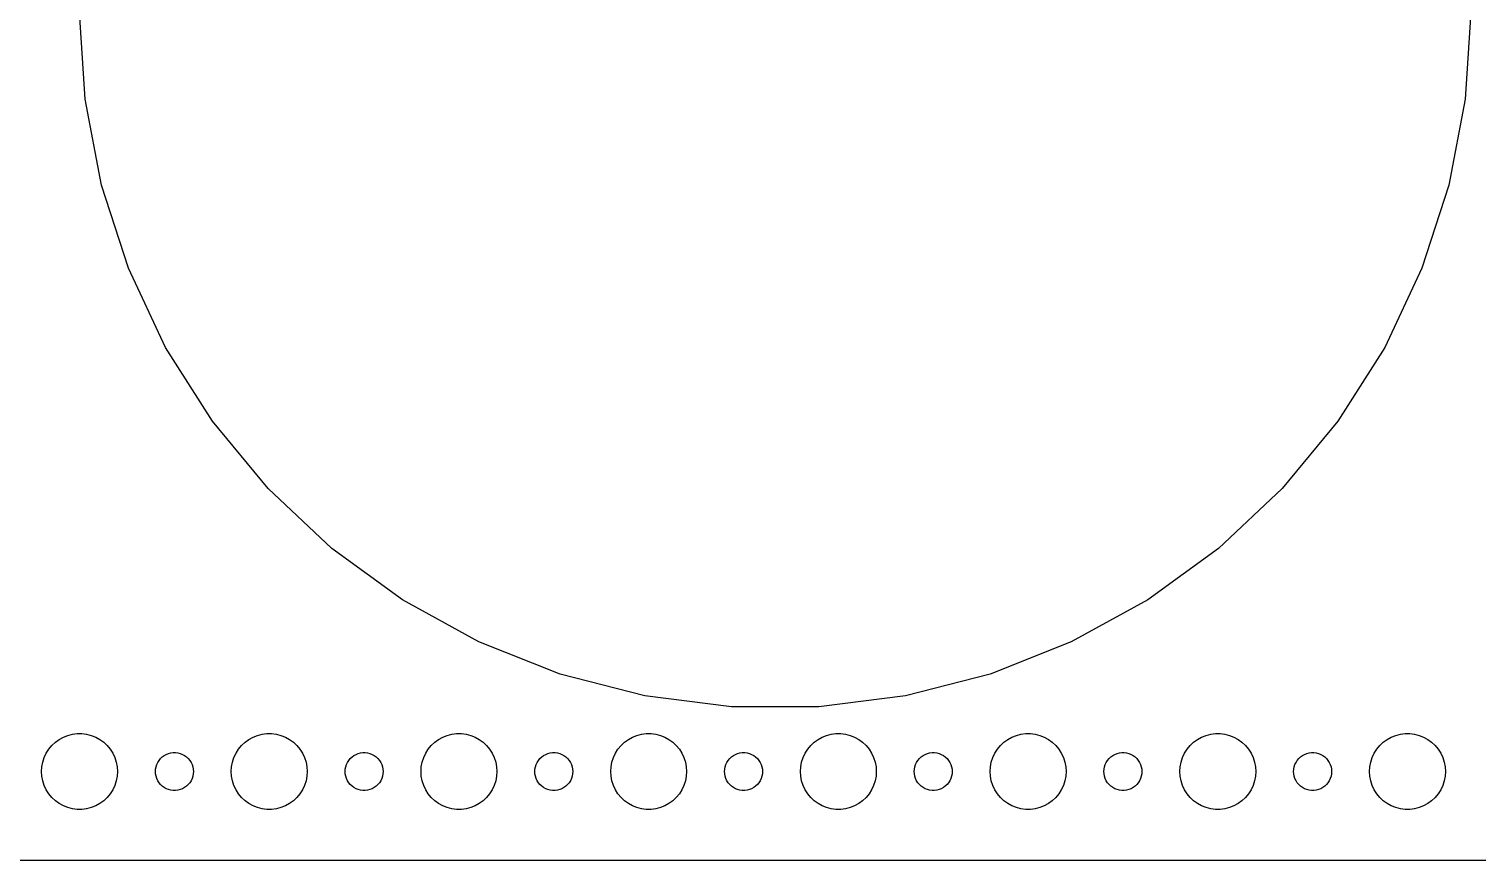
# Model space of a CAD drawing. Header units: metres. Extents: x -292 to 292, y -67 to 67.
# Drawn here: x 56 to 170.5, y -67 to -1.3 of the extents above; entities that cross this region are included whole.
import ezdxf

# ---------------------------------------------------------------- set-up
doc = ezdxf.new("R2010")
doc.units = ezdxf.units.M

msp = doc.modelspace()

# ---------------------------------------------------------------- linework, layer by layer
for p, q in [((60.4337, -6.8933), (60, 0)), ((170, 0), (169.566, -6.8933)), ((61.7279, -13.6779), (60.4337, -6.8933)), ((169.566, -6.8933), (168.272, -13.6779)), ((63.8623, -20.2468), (61.7279, -13.6779)), ((168.272, -13.6779), (166.138, -20.2468)), ((66.8031, -26.4964), (63.8623, -20.2468)), ((166.138, -20.2468), (163.197, -26.4964)), ((70.5041, -32.3282), (66.8031, -26.4964)), ((163.197, -26.4964), (159.496, -32.3282)), ((74.9067, -37.6501), (70.5041, -32.3282)), ((159.496, -32.3282), (155.093, -37.6501)), ((79.9417, -42.3782), (74.9067, -37.6501)), ((155.093, -37.6501), (150.058, -42.3782)), ((85.5295, -46.438), (79.9417, -42.3782)), ((150.058, -42.3782), (144.47, -46.438)), ((91.5821, -49.7655), (85.5295, -46.438)), ((144.47, -46.438), (138.418, -49.7655)), ((98.0041, -52.3081), (91.5821, -49.7655)), ((138.418, -49.7655), (131.996, -52.3081)), ((104.694, -54.0258), (98.0041, -52.3081)), ((131.996, -52.3081), (125.306, -54.0258)), ((111.547, -54.8915), (104.694, -54.0258)), ((118.453, -54.8915), (111.547, -54.8915)), ((125.306, -54.0258), (118.453, -54.8915)), ((58.7227, -57.2855), (59.0729, -57.1468)), ((59.0729, -57.1468), (59.4379, -57.0531)), ((59.4379, -57.0531), (59.8116, -57.0059)), ((59.8116, -57.0059), (60.1884, -57.0059)), ((60.1884, -57.0059), (60.5621, -57.0531)), ((60.5621, -57.0531), (60.927, -57.1468)), ((60.927, -57.1468), (61.2773, -57.2855)), ((73.7227, -57.2855), (74.073, -57.1468)), ((74.073, -57.1468), (74.4379, -57.0531)), ((74.4379, -57.0531), (74.8116, -57.0059)), ((74.8116, -57.0059), (75.1884, -57.0059)), ((75.1884, -57.0059), (75.5621, -57.0531)), ((75.5621, -57.0531), (75.927, -57.1468)), ((75.927, -57.1468), (76.2773, -57.2855)), ((88.7227, -57.2855), (89.073, -57.1468)), ((89.073, -57.1468), (89.4379, -57.0531)), ((89.4379, -57.0531), (89.8116, -57.0059)), ((89.8116, -57.0059), (90.1884, -57.0059)), ((90.1884, -57.0059), (90.5621, -57.0531)), ((90.5621, -57.0531), (90.927, -57.1468)), ((90.927, -57.1468), (91.2773, -57.2855)), ((103.723, -57.2855), (104.073, -57.1468)), ((104.073, -57.1468), (104.438, -57.0531)), ((104.438, -57.0531), (104.812, -57.0059)), ((104.812, -57.0059), (105.188, -57.0059)), ((105.188, -57.0059), (105.562, -57.0531)), ((105.562, -57.0531), (105.927, -57.1468)), ((105.927, -57.1468), (106.277, -57.2855)), ((118.723, -57.2855), (119.073, -57.1468)), ((119.073, -57.1468), (119.438, -57.0531)), ((119.438, -57.0531), (119.812, -57.0059)), ((119.812, -57.0059), (120.188, -57.0059)), ((120.188, -57.0059), (120.562, -57.0531)), ((120.562, -57.0531), (120.927, -57.1468)), ((120.927, -57.1468), (121.277, -57.2855)), ((133.723, -57.2855), (134.073, -57.1468)), ((134.073, -57.1468), (134.438, -57.0531)), ((134.438, -57.0531), (134.812, -57.0059)), ((134.812, -57.0059), (135.188, -57.0059)), ((135.188, -57.0059), (135.562, -57.0531)), ((135.562, -57.0531), (135.927, -57.1468)), ((135.927, -57.1468), (136.277, -57.2855)), ((148.723, -57.2855), (149.073, -57.1468)), ((149.073, -57.1468), (149.438, -57.0531)), ((149.438, -57.0531), (149.812, -57.0059)), ((149.812, -57.0059), (150.188, -57.0059)), ((150.188, -57.0059), (150.562, -57.0531)), ((150.562, -57.0531), (150.927, -57.1468)), ((150.927, -57.1468), (151.277, -57.2855)), ((163.723, -57.2855), (164.073, -57.1468)), ((164.073, -57.1468), (164.438, -57.0531)), ((164.438, -57.0531), (164.812, -57.0059)), ((164.812, -57.0059), (165.188, -57.0059)), ((165.188, -57.0059), (165.562, -57.0531)), ((165.562, -57.0531), (165.927, -57.1468)), ((165.927, -57.1468), (166.277, -57.2855)), ((57.3711, -58.5547), (57.5729, -58.2366)), ((57.5729, -58.2366), (57.8131, -57.9464)), ((57.8131, -57.9464), (58.0877, -57.6885)), ((58.0877, -57.6885), (58.3925, -57.467)), ((58.3925, -57.467), (58.7227, -57.2855)), ((61.2773, -57.2855), (61.6075, -57.467)), ((61.6075, -57.467), (61.9123, -57.6885)), ((61.9123, -57.6885), (62.1869, -57.9464)), ((62.1869, -57.9464), (62.427, -58.2366)), ((62.427, -58.2366), (62.6289, -58.5547)), ((72.3711, -58.5547), (72.573, -58.2366)), ((72.573, -58.2366), (72.8131, -57.9464)), ((72.8131, -57.9464), (73.0877, -57.6885)), ((73.0877, -57.6885), (73.3925, -57.467)), ((73.3925, -57.467), (73.7227, -57.2855)), ((76.2773, -57.2855), (76.6075, -57.467)), ((76.6075, -57.467), (76.9123, -57.6885)), ((76.9123, -57.6885), (77.1869, -57.9464)), ((77.1869, -57.9464), (77.427, -58.2366)), ((77.427, -58.2366), (77.6289, -58.5547)), ((87.3711, -58.5547), (87.573, -58.2366)), ((87.573, -58.2366), (87.8131, -57.9464)), ((87.8131, -57.9464), (88.0877, -57.6885)), ((88.0877, -57.6885), (88.3925, -57.467)), ((88.3925, -57.467), (88.7227, -57.2855)), ((91.2773, -57.2855), (91.6075, -57.467)), ((91.6075, -57.467), (91.9123, -57.6885)), ((91.9123, -57.6885), (92.1869, -57.9464)), ((92.1869, -57.9464), (92.427, -58.2366)), ((92.427, -58.2366), (92.6289, -58.5547)), ((102.371, -58.5547), (102.573, -58.2366)), ((102.573, -58.2366), (102.813, -57.9464)), ((102.813, -57.9464), (103.088, -57.6885)), ((103.088, -57.6885), (103.393, -57.467)), ((103.393, -57.467), (103.723, -57.2855)), ((106.277, -57.2855), (106.607, -57.467)), ((106.607, -57.467), (106.912, -57.6885)), ((106.912, -57.6885), (107.187, -57.9464)), ((107.187, -57.9464), (107.427, -58.2366)), ((107.427, -58.2366), (107.629, -58.5547)), ((117.371, -58.5547), (117.573, -58.2366)), ((117.573, -58.2366), (117.813, -57.9464)), ((117.813, -57.9464), (118.088, -57.6885)), ((118.088, -57.6885), (118.393, -57.467)), ((118.393, -57.467), (118.723, -57.2855)), ((121.277, -57.2855), (121.607, -57.467)), ((121.607, -57.467), (121.912, -57.6885)), ((121.912, -57.6885), (122.187, -57.9464)), ((122.187, -57.9464), (122.427, -58.2366)), ((122.427, -58.2366), (122.629, -58.5547)), ((132.371, -58.5547), (132.573, -58.2366)), ((132.573, -58.2366), (132.813, -57.9464)), ((132.813, -57.9464), (133.088, -57.6885)), ((133.088, -57.6885), (133.393, -57.467)), ((133.393, -57.467), (133.723, -57.2855)), ((136.277, -57.2855), (136.607, -57.467)), ((136.607, -57.467), (136.912, -57.6885)), ((136.912, -57.6885), (137.187, -57.9464)), ((137.187, -57.9464), (137.427, -58.2366)), ((137.427, -58.2366), (137.629, -58.5547)), ((147.371, -58.5547), (147.573, -58.2366)), ((147.573, -58.2366), (147.813, -57.9464)), ((147.813, -57.9464), (148.088, -57.6885)), ((148.088, -57.6885), (148.393, -57.467)), ((148.393, -57.467), (148.723, -57.2855)), ((151.277, -57.2855), (151.607, -57.467)), ((151.607, -57.467), (151.912, -57.6885)), ((151.912, -57.6885), (152.187, -57.9464)), ((152.187, -57.9464), (152.427, -58.2366)), ((152.427, -58.2366), (152.629, -58.5547)), ((162.371, -58.5547), (162.573, -58.2366)), ((162.573, -58.2366), (162.813, -57.9464)), ((162.813, -57.9464), (163.088, -57.6885)), ((163.088, -57.6885), (163.393, -57.467)), ((163.393, -57.467), (163.723, -57.2855)), ((166.277, -57.2855), (166.607, -57.467)), ((166.607, -57.467), (166.912, -57.6885)), ((166.912, -57.6885), (167.187, -57.9464)), ((167.187, -57.9464), (167.427, -58.2366)), ((167.427, -58.2366), (167.629, -58.5547)), ((57.0237, -59.624), (57.0942, -59.2539)), ((57.0942, -59.2539), (57.2107, -58.8956)), ((57.2107, -58.8956), (57.3711, -58.5547)), ((62.6289, -58.5547), (62.7893, -58.8956)), ((62.7893, -58.8956), (62.9057, -59.2539)), ((62.9057, -59.2539), (62.9763, -59.624)), ((66.0471, -59.627), (66.1053, -59.4478)), ((66.1053, -59.4478), (66.1855, -59.2774)), ((66.1855, -59.2774), (66.2865, -59.1183)), ((66.2865, -59.1183), (66.4065, -58.9732)), ((66.4065, -58.9732), (66.5439, -58.8442)), ((66.5439, -58.8442), (66.6963, -58.7335)), ((66.6963, -58.7335), (66.8613, -58.6428)), ((66.8613, -58.6428), (67.0365, -58.5734)), ((67.0365, -58.5734), (67.2189, -58.5266)), ((67.2189, -58.5266), (67.4058, -58.503)), ((67.4058, -58.503), (67.5942, -58.503)), ((67.5942, -58.503), (67.7811, -58.5266)), ((67.7811, -58.5266), (67.9635, -58.5734)), ((67.9635, -58.5734), (68.1387, -58.6428)), ((68.1387, -58.6428), (68.3037, -58.7335)), ((68.3037, -58.7335), (68.4561, -58.8442)), ((68.4561, -58.8442), (68.5934, -58.9732)), ((68.5934, -58.9732), (68.7135, -59.1183)), ((68.7135, -59.1183), (68.8145, -59.2774)), ((68.8145, -59.2774), (68.8947, -59.4478)), ((68.8947, -59.4478), (68.9529, -59.627)), ((72.0237, -59.624), (72.0943, -59.2539)), ((72.0943, -59.2539), (72.2107, -58.8956)), ((72.2107, -58.8956), (72.3711, -58.5547)), ((77.6289, -58.5547), (77.7893, -58.8956)), ((77.7893, -58.8956), (77.9057, -59.2539)), ((77.9057, -59.2539), (77.9763, -59.624)), ((81.0471, -59.627), (81.1053, -59.4478)), ((81.1053, -59.4478), (81.1855, -59.2774)), ((81.1855, -59.2774), (81.2865, -59.1183)), ((81.2865, -59.1183), (81.4065, -58.9732)), ((81.4065, -58.9732), (81.5439, -58.8442)), ((81.5439, -58.8442), (81.6963, -58.7335)), ((81.6963, -58.7335), (81.8613, -58.6428)), ((81.8613, -58.6428), (82.0365, -58.5734)), ((82.0365, -58.5734), (82.2189, -58.5266)), ((82.2189, -58.5266), (82.4058, -58.503)), ((82.4058, -58.503), (82.5942, -58.503)), ((82.5942, -58.503), (82.7811, -58.5266)), ((82.7811, -58.5266), (82.9635, -58.5734)), ((82.9635, -58.5734), (83.1387, -58.6428)), ((83.1387, -58.6428), (83.3037, -58.7335)), ((83.3037, -58.7335), (83.4561, -58.8442)), ((83.4561, -58.8442), (83.5934, -58.9732)), ((83.5934, -58.9732), (83.7135, -59.1183)), ((83.7135, -59.1183), (83.8145, -59.2774)), ((83.8145, -59.2774), (83.8947, -59.4478)), ((83.8947, -59.4478), (83.9529, -59.627)), ((87.0237, -59.624), (87.0943, -59.2539)), ((87.0943, -59.2539), (87.2107, -58.8956)), ((87.2107, -58.8956), (87.3711, -58.5547)), ((92.6289, -58.5547), (92.7893, -58.8956)), ((92.7893, -58.8956), (92.9057, -59.2539)), ((92.9057, -59.2539), (92.9763, -59.624)), ((96.0471, -59.627), (96.1053, -59.4478)), ((96.1053, -59.4478), (96.1855, -59.2774)), ((96.1855, -59.2774), (96.2865, -59.1183)), ((96.2865, -59.1183), (96.4065, -58.9732)), ((96.4065, -58.9732), (96.5439, -58.8442)), ((96.5439, -58.8442), (96.6963, -58.7335)), ((96.6963, -58.7335), (96.8613, -58.6428)), ((96.8613, -58.6428), (97.0365, -58.5734)), ((97.0365, -58.5734), (97.2189, -58.5266)), ((97.2189, -58.5266), (97.4058, -58.503)), ((97.4058, -58.503), (97.5942, -58.503)), ((97.5942, -58.503), (97.7811, -58.5266)), ((97.7811, -58.5266), (97.9635, -58.5734)), ((97.9635, -58.5734), (98.1387, -58.6428)), ((98.1387, -58.6428), (98.3037, -58.7335)), ((98.3037, -58.7335), (98.4561, -58.8442)), ((98.4561, -58.8442), (98.5934, -58.9732)), ((98.5934, -58.9732), (98.7135, -59.1183)), ((98.7135, -59.1183), (98.8145, -59.2774)), ((98.8145, -59.2774), (98.8947, -59.4478)), ((98.8947, -59.4478), (98.9529, -59.627)), ((102.024, -59.624), (102.094, -59.2539)), ((102.094, -59.2539), (102.211, -58.8956)), ((102.211, -58.8956), (102.371, -58.5547)), ((107.629, -58.5547), (107.789, -58.8956)), ((107.789, -58.8956), (107.906, -59.2539)), ((107.906, -59.2539), (107.976, -59.624)), ((111.047, -59.627), (111.105, -59.4478)), ((111.105, -59.4478), (111.186, -59.2774)), ((111.186, -59.2774), (111.286, -59.1183)), ((111.286, -59.1183), (111.407, -58.9732)), ((111.407, -58.9732), (111.544, -58.8442)), ((111.544, -58.8442), (111.696, -58.7335)), ((111.696, -58.7335), (111.861, -58.6428)), ((111.861, -58.6428), (112.036, -58.5734)), ((112.036, -58.5734), (112.219, -58.5266)), ((112.219, -58.5266), (112.406, -58.503)), ((112.406, -58.503), (112.594, -58.503)), ((112.594, -58.503), (112.781, -58.5266)), ((112.781, -58.5266), (112.964, -58.5734)), ((112.964, -58.5734), (113.139, -58.6428)), ((113.139, -58.6428), (113.304, -58.7335)), ((113.304, -58.7335), (113.456, -58.8442)), ((113.456, -58.8442), (113.593, -58.9732)), ((113.593, -58.9732), (113.714, -59.1183)), ((113.714, -59.1183), (113.814, -59.2774)), ((113.814, -59.2774), (113.895, -59.4478)), ((113.895, -59.4478), (113.953, -59.627)), ((117.024, -59.624), (117.094, -59.2539)), ((117.094, -59.2539), (117.211, -58.8956)), ((117.211, -58.8956), (117.371, -58.5547)), ((122.629, -58.5547), (122.789, -58.8956)), ((122.789, -58.8956), (122.906, -59.2539)), ((122.906, -59.2539), (122.976, -59.624)), ((126.047, -59.627), (126.105, -59.4478)), ((126.105, -59.4478), (126.186, -59.2774)), ((126.186, -59.2774), (126.286, -59.1183)), ((126.286, -59.1183), (126.407, -58.9732)), ((126.407, -58.9732), (126.544, -58.8442)), ((126.544, -58.8442), (126.696, -58.7335)), ((126.696, -58.7335), (126.861, -58.6428)), ((126.861, -58.6428), (127.036, -58.5734)), ((127.036, -58.5734), (127.219, -58.5266)), ((127.219, -58.5266), (127.406, -58.503)), ((127.406, -58.503), (127.594, -58.503)), ((127.594, -58.503), (127.781, -58.5266)), ((127.781, -58.5266), (127.964, -58.5734)), ((127.964, -58.5734), (128.139, -58.6428)), ((128.139, -58.6428), (128.304, -58.7335)), ((128.304, -58.7335), (128.456, -58.8442)), ((128.456, -58.8442), (128.593, -58.9732)), ((128.593, -58.9732), (128.714, -59.1183)), ((128.714, -59.1183), (128.814, -59.2774)), ((128.814, -59.2774), (128.895, -59.4478)), ((128.895, -59.4478), (128.953, -59.627)), ((132.024, -59.624), (132.094, -59.2539)), ((132.094, -59.2539), (132.211, -58.8956)), ((132.211, -58.8956), (132.371, -58.5547)), ((137.629, -58.5547), (137.789, -58.8956)), ((137.789, -58.8956), (137.906, -59.2539)), ((137.906, -59.2539), (137.976, -59.624)), ((141.047, -59.627), (141.105, -59.4478)), ((141.105, -59.4478), (141.186, -59.2774)), ((141.186, -59.2774), (141.286, -59.1183)), ((141.286, -59.1183), (141.407, -58.9732)), ((141.407, -58.9732), (141.544, -58.8442)), ((141.544, -58.8442), (141.696, -58.7335)), ((141.696, -58.7335), (141.861, -58.6428)), ((141.861, -58.6428), (142.036, -58.5734)), ((142.036, -58.5734), (142.219, -58.5266)), ((142.219, -58.5266), (142.406, -58.503)), ((142.406, -58.503), (142.594, -58.503)), ((142.594, -58.503), (142.781, -58.5266)), ((142.781, -58.5266), (142.964, -58.5734)), ((142.964, -58.5734), (143.139, -58.6428)), ((143.139, -58.6428), (143.304, -58.7335)), ((143.304, -58.7335), (143.456, -58.8442)), ((143.456, -58.8442), (143.593, -58.9732)), ((143.593, -58.9732), (143.714, -59.1183)), ((143.714, -59.1183), (143.814, -59.2774)), ((143.814, -59.2774), (143.895, -59.4478)), ((143.895, -59.4478), (143.953, -59.627)), ((147.024, -59.624), (147.094, -59.2539)), ((147.094, -59.2539), (147.211, -58.8956)), ((147.211, -58.8956), (147.371, -58.5547)), ((152.629, -58.5547), (152.789, -58.8956)), ((152.789, -58.8956), (152.906, -59.2539)), ((152.906, -59.2539), (152.976, -59.624)), ((156.047, -59.627), (156.105, -59.4478)), ((156.105, -59.4478), (156.186, -59.2774)), ((156.186, -59.2774), (156.286, -59.1183)), ((156.286, -59.1183), (156.407, -58.9732)), ((156.407, -58.9732), (156.544, -58.8442)), ((156.544, -58.8442), (156.696, -58.7335)), ((156.696, -58.7335), (156.861, -58.6428)), ((156.861, -58.6428), (157.036, -58.5734)), ((157.036, -58.5734), (157.219, -58.5266)), ((157.219, -58.5266), (157.406, -58.503)), ((157.406, -58.503), (157.594, -58.503)), ((157.594, -58.503), (157.781, -58.5266)), ((157.781, -58.5266), (157.964, -58.5734)), ((157.964, -58.5734), (158.139, -58.6428)), ((158.139, -58.6428), (158.304, -58.7335)), ((158.304, -58.7335), (158.456, -58.8442)), ((158.456, -58.8442), (158.593, -58.9732)), ((158.593, -58.9732), (158.714, -59.1183)), ((158.714, -59.1183), (158.814, -59.2774)), ((158.814, -59.2774), (158.895, -59.4478)), ((158.895, -59.4478), (158.953, -59.627)), ((162.024, -59.624), (162.094, -59.2539)), ((162.094, -59.2539), (162.211, -58.8956)), ((162.211, -58.8956), (162.371, -58.5547)), ((167.629, -58.5547), (167.789, -58.8956)), ((167.789, -58.8956), (167.906, -59.2539)), ((167.906, -59.2539), (167.976, -59.624)), ((57, -60), (57.0237, -59.624)), ((57.0237, -60.376), (57, -60)), ((57.0942, -60.7461), (57.0237, -60.376)), ((62.9763, -60.376), (62.9057, -60.7461)), ((62.9763, -59.624), (63, -60)), ((63, -60), (62.9763, -60.376)), ((66, -60), (66.0118, -59.812)), ((66.0118, -60.188), (66, -60)), ((66.0118, -59.812), (66.0471, -59.627)), ((66.0471, -60.373), (66.0118, -60.188)), ((66.1053, -60.5522), (66.0471, -60.373)), ((66.1855, -60.7226), (66.1053, -60.5522)), ((68.8947, -60.5522), (68.8145, -60.7226)), ((68.9529, -60.373), (68.8947, -60.5522)), ((68.9529, -59.627), (68.9882, -59.812)), ((68.9882, -60.188), (68.9529, -60.373)), ((68.9882, -59.812), (69, -60)), ((69, -60), (68.9882, -60.188)), ((72, -60), (72.0237, -59.624)), ((72.0237, -60.376), (72, -60)), ((72.0943, -60.7461), (72.0237, -60.376)), ((77.9763, -60.376), (77.9057, -60.7461)), ((77.9763, -59.624), (78, -60)), ((78, -60), (77.9763, -60.376)), ((81, -60), (81.0118, -59.812)), ((81.0118, -60.188), (81, -60)), ((81.0118, -59.812), (81.0471, -59.627)), ((81.0471, -60.373), (81.0118, -60.188)), ((81.1053, -60.5522), (81.0471, -60.373)), ((81.1855, -60.7226), (81.1053, -60.5522)), ((83.8947, -60.5522), (83.8145, -60.7226)), ((83.9529, -60.373), (83.8947, -60.5522)), ((83.9529, -59.627), (83.9882, -59.812)), ((83.9882, -60.188), (83.9529, -60.373)), ((83.9882, -59.812), (84, -60)), ((84, -60), (83.9882, -60.188)), ((87, -60), (87.0237, -59.624)), ((87.0237, -60.376), (87, -60)), ((87.0943, -60.7461), (87.0237, -60.376)), ((92.9763, -60.376), (92.9057, -60.7461)), ((92.9763, -59.624), (93, -60)), ((93, -60), (92.9763, -60.376)), ((96, -60), (96.0118, -59.812)), ((96.0118, -60.188), (96, -60)), ((96.0118, -59.812), (96.0471, -59.627)), ((96.0471, -60.373), (96.0118, -60.188)), ((96.1053, -60.5522), (96.0471, -60.373)), ((96.1855, -60.7226), (96.1053, -60.5522)), ((98.8947, -60.5522), (98.8145, -60.7226)), ((98.9529, -60.373), (98.8947, -60.5522)), ((98.9529, -59.627), (98.9882, -59.812)), ((98.9882, -60.188), (98.9529, -60.373)), ((98.9882, -59.812), (99, -60)), ((99, -60), (98.9882, -60.188)), ((102, -60), (102.024, -59.624)), ((102.024, -60.376), (102, -60)), ((102.094, -60.7461), (102.024, -60.376)), ((107.976, -60.376), (107.906, -60.7461)), ((107.976, -59.624), (108, -60)), ((108, -60), (107.976, -60.376)), ((111, -60), (111.012, -59.812)), ((111.012, -60.188), (111, -60)), ((111.012, -59.812), (111.047, -59.627)), ((111.047, -60.373), (111.012, -60.188)), ((111.105, -60.5522), (111.047, -60.373)), ((111.186, -60.7226), (111.105, -60.5522)), ((113.895, -60.5522), (113.814, -60.7226)), ((113.953, -60.373), (113.895, -60.5522)), ((113.953, -59.627), (113.988, -59.812)), ((113.988, -60.188), (113.953, -60.373)), ((113.988, -59.812), (114, -60)), ((114, -60), (113.988, -60.188)), ((117, -60), (117.024, -59.624)), ((117.024, -60.376), (117, -60)), ((117.094, -60.7461), (117.024, -60.376)), ((122.976, -60.376), (122.906, -60.7461)), ((122.976, -59.624), (123, -60)), ((123, -60), (122.976, -60.376)), ((126, -60), (126.012, -59.812)), ((126.012, -60.188), (126, -60)), ((126.012, -59.812), (126.047, -59.627)), ((126.047, -60.373), (126.012, -60.188)), ((126.105, -60.5522), (126.047, -60.373)), ((126.186, -60.7226), (126.105, -60.5522)), ((128.895, -60.5522), (128.814, -60.7226)), ((128.953, -60.373), (128.895, -60.5522)), ((128.953, -59.627), (128.988, -59.812)), ((128.988, -60.188), (128.953, -60.373)), ((128.988, -59.812), (129, -60)), ((129, -60), (128.988, -60.188)), ((132, -60), (132.024, -59.624)), ((132.024, -60.376), (132, -60)), ((132.094, -60.7461), (132.024, -60.376)), ((137.976, -60.376), (137.906, -60.7461)), ((137.976, -59.624), (138, -60)), ((138, -60), (137.976, -60.376)), ((141, -60), (141.012, -59.812)), ((141.012, -60.188), (141, -60)), ((141.012, -59.812), (141.047, -59.627)), ((141.047, -60.373), (141.012, -60.188)), ((141.105, -60.5522), (141.047, -60.373)), ((141.186, -60.7226), (141.105, -60.5522)), ((143.895, -60.5522), (143.814, -60.7226)), ((143.953, -60.373), (143.895, -60.5522)), ((143.953, -59.627), (143.988, -59.812)), ((143.988, -60.188), (143.953, -60.373)), ((143.988, -59.812), (144, -60)), ((144, -60), (143.988, -60.188)), ((147, -60), (147.024, -59.624)), ((147.024, -60.376), (147, -60)), ((147.094, -60.7461), (147.024, -60.376)), ((152.976, -60.376), (152.906, -60.7461)), ((152.976, -59.624), (153, -60)), ((153, -60), (152.976, -60.376)), ((156, -60), (156.012, -59.812)), ((156.012, -60.188), (156, -60)), ((156.012, -59.812), (156.047, -59.627)), ((156.047, -60.373), (156.012, -60.188)), ((156.105, -60.5522), (156.047, -60.373)), ((156.186, -60.7226), (156.105, -60.5522)), ((158.895, -60.5522), (158.814, -60.7226)), ((158.953, -60.373), (158.895, -60.5522)), ((158.953, -59.627), (158.988, -59.812)), ((158.988, -60.188), (158.953, -60.373)), ((158.988, -59.812), (159, -60)), ((159, -60), (158.988, -60.188)), ((162, -60), (162.024, -59.624)), ((162.024, -60.376), (162, -60)), ((162.094, -60.7461), (162.024, -60.376)), ((167.976, -60.376), (167.906, -60.7461)), ((167.976, -59.624), (168, -60)), ((168, -60), (167.976, -60.376)), ((57.2107, -61.1044), (57.0942, -60.7461)), ((57.3711, -61.4453), (57.2107, -61.1044)), ((57.5729, -61.7634), (57.3711, -61.4453)), ((57.8131, -62.0536), (57.5729, -61.7634)), ((62.427, -61.7634), (62.1869, -62.0536)), ((62.6289, -61.4453), (62.427, -61.7634)), ((62.7893, -61.1044), (62.6289, -61.4453)), ((62.9057, -60.7461), (62.7893, -61.1044)), ((66.2865, -60.8817), (66.1855, -60.7226)), ((66.4065, -61.0268), (66.2865, -60.8817)), ((66.5439, -61.1558), (66.4065, -61.0268)), ((66.6963, -61.2665), (66.5439, -61.1558)), ((66.8613, -61.3572), (66.6963, -61.2665)), ((67.0365, -61.4266), (66.8613, -61.3572)), ((67.2189, -61.4734), (67.0365, -61.4266)), ((67.4058, -61.497), (67.2189, -61.4734)), ((67.5942, -61.497), (67.4058, -61.497)), ((67.7811, -61.4734), (67.5942, -61.497)), ((67.9635, -61.4266), (67.7811, -61.4734)), ((68.1387, -61.3572), (67.9635, -61.4266)), ((68.3037, -61.2665), (68.1387, -61.3572)), ((68.4561, -61.1558), (68.3037, -61.2665)), ((68.5934, -61.0268), (68.4561, -61.1558)), ((68.7135, -60.8817), (68.5934, -61.0268)), ((68.8145, -60.7226), (68.7135, -60.8817)), ((72.2107, -61.1044), (72.0943, -60.7461)), ((72.3711, -61.4453), (72.2107, -61.1044)), ((72.573, -61.7634), (72.3711, -61.4453)), ((72.8131, -62.0536), (72.573, -61.7634)), ((77.427, -61.7634), (77.1869, -62.0536)), ((77.6289, -61.4453), (77.427, -61.7634)), ((77.7893, -61.1044), (77.6289, -61.4453)), ((77.9057, -60.7461), (77.7893, -61.1044)), ((81.2865, -60.8817), (81.1855, -60.7226)), ((81.4065, -61.0268), (81.2865, -60.8817)), ((81.5439, -61.1558), (81.4065, -61.0268)), ((81.6963, -61.2665), (81.5439, -61.1558)), ((81.8613, -61.3572), (81.6963, -61.2665)), ((82.0365, -61.4266), (81.8613, -61.3572)), ((82.2189, -61.4734), (82.0365, -61.4266)), ((82.4058, -61.497), (82.2189, -61.4734)), ((82.5942, -61.497), (82.4058, -61.497)), ((82.7811, -61.4734), (82.5942, -61.497)), ((82.9635, -61.4266), (82.7811, -61.4734)), ((83.1387, -61.3572), (82.9635, -61.4266)), ((83.3037, -61.2665), (83.1387, -61.3572)), ((83.4561, -61.1558), (83.3037, -61.2665)), ((83.5934, -61.0268), (83.4561, -61.1558)), ((83.7135, -60.8817), (83.5934, -61.0268)), ((83.8145, -60.7226), (83.7135, -60.8817)), ((87.2107, -61.1044), (87.0943, -60.7461)), ((87.3711, -61.4453), (87.2107, -61.1044)), ((87.573, -61.7634), (87.3711, -61.4453)), ((87.8131, -62.0536), (87.573, -61.7634)), ((92.427, -61.7634), (92.1869, -62.0536)), ((92.6289, -61.4453), (92.427, -61.7634)), ((92.7893, -61.1044), (92.6289, -61.4453)), ((92.9057, -60.7461), (92.7893, -61.1044)), ((96.2865, -60.8817), (96.1855, -60.7226)), ((96.4065, -61.0268), (96.2865, -60.8817)), ((96.5439, -61.1558), (96.4065, -61.0268)), ((96.6963, -61.2665), (96.5439, -61.1558)), ((96.8613, -61.3572), (96.6963, -61.2665)), ((97.0365, -61.4266), (96.8613, -61.3572)), ((97.2189, -61.4734), (97.0365, -61.4266)), ((97.4058, -61.497), (97.2189, -61.4734)), ((97.5942, -61.497), (97.4058, -61.497)), ((97.7811, -61.4734), (97.5942, -61.497)), ((97.9635, -61.4266), (97.7811, -61.4734)), ((98.1387, -61.3572), (97.9635, -61.4266)), ((98.3037, -61.2665), (98.1387, -61.3572)), ((98.4561, -61.1558), (98.3037, -61.2665)), ((98.5934, -61.0268), (98.4561, -61.1558)), ((98.7135, -60.8817), (98.5934, -61.0268)), ((98.8145, -60.7226), (98.7135, -60.8817)), ((102.211, -61.1044), (102.094, -60.7461)), ((102.371, -61.4453), (102.211, -61.1044)), ((102.573, -61.7634), (102.371, -61.4453)), ((102.813, -62.0536), (102.573, -61.7634)), ((107.427, -61.7634), (107.187, -62.0536)), ((107.629, -61.4453), (107.427, -61.7634)), ((107.789, -61.1044), (107.629, -61.4453)), ((107.906, -60.7461), (107.789, -61.1044)), ((111.286, -60.8817), (111.186, -60.7226)), ((111.407, -61.0268), (111.286, -60.8817)), ((111.544, -61.1558), (111.407, -61.0268)), ((111.696, -61.2665), (111.544, -61.1558)), ((111.861, -61.3572), (111.696, -61.2665)), ((112.036, -61.4266), (111.861, -61.3572)), ((112.219, -61.4734), (112.036, -61.4266)), ((112.406, -61.497), (112.219, -61.4734)), ((112.594, -61.497), (112.406, -61.497)), ((112.781, -61.4734), (112.594, -61.497)), ((112.964, -61.4266), (112.781, -61.4734)), ((113.139, -61.3572), (112.964, -61.4266)), ((113.304, -61.2665), (113.139, -61.3572)), ((113.456, -61.1558), (113.304, -61.2665)), ((113.593, -61.0268), (113.456, -61.1558)), ((113.714, -60.8817), (113.593, -61.0268)), ((113.814, -60.7226), (113.714, -60.8817)), ((117.211, -61.1044), (117.094, -60.7461)), ((117.371, -61.4453), (117.211, -61.1044)), ((117.573, -61.7634), (117.371, -61.4453)), ((117.813, -62.0536), (117.573, -61.7634)), ((122.427, -61.7634), (122.187, -62.0536)), ((122.629, -61.4453), (122.427, -61.7634)), ((122.789, -61.1044), (122.629, -61.4453)), ((122.906, -60.7461), (122.789, -61.1044)), ((126.286, -60.8817), (126.186, -60.7226)), ((126.407, -61.0268), (126.286, -60.8817)), ((126.544, -61.1558), (126.407, -61.0268)), ((126.696, -61.2665), (126.544, -61.1558)), ((126.861, -61.3572), (126.696, -61.2665)), ((127.036, -61.4266), (126.861, -61.3572)), ((127.219, -61.4734), (127.036, -61.4266)), ((127.406, -61.497), (127.219, -61.4734)), ((127.594, -61.497), (127.406, -61.497)), ((127.781, -61.4734), (127.594, -61.497)), ((127.964, -61.4266), (127.781, -61.4734)), ((128.139, -61.3572), (127.964, -61.4266)), ((128.304, -61.2665), (128.139, -61.3572)), ((128.456, -61.1558), (128.304, -61.2665)), ((128.593, -61.0268), (128.456, -61.1558)), ((128.714, -60.8817), (128.593, -61.0268)), ((128.814, -60.7226), (128.714, -60.8817)), ((132.211, -61.1044), (132.094, -60.7461)), ((132.371, -61.4453), (132.211, -61.1044)), ((132.573, -61.7634), (132.371, -61.4453)), ((132.813, -62.0536), (132.573, -61.7634)), ((137.427, -61.7634), (137.187, -62.0536)), ((137.629, -61.4453), (137.427, -61.7634)), ((137.789, -61.1044), (137.629, -61.4453)), ((137.906, -60.7461), (137.789, -61.1044)), ((141.286, -60.8817), (141.186, -60.7226)), ((141.407, -61.0268), (141.286, -60.8817)), ((141.544, -61.1558), (141.407, -61.0268)), ((141.696, -61.2665), (141.544, -61.1558)), ((141.861, -61.3572), (141.696, -61.2665)), ((142.036, -61.4266), (141.861, -61.3572)), ((142.219, -61.4734), (142.036, -61.4266)), ((142.406, -61.497), (142.219, -61.4734)), ((142.594, -61.497), (142.406, -61.497)), ((142.781, -61.4734), (142.594, -61.497)), ((142.964, -61.4266), (142.781, -61.4734)), ((143.139, -61.3572), (142.964, -61.4266)), ((143.304, -61.2665), (143.139, -61.3572)), ((143.456, -61.1558), (143.304, -61.2665)), ((143.593, -61.0268), (143.456, -61.1558)), ((143.714, -60.8817), (143.593, -61.0268)), ((143.814, -60.7226), (143.714, -60.8817)), ((147.211, -61.1044), (147.094, -60.7461)), ((147.371, -61.4453), (147.211, -61.1044)), ((147.573, -61.7634), (147.371, -61.4453)), ((147.813, -62.0536), (147.573, -61.7634)), ((152.427, -61.7634), (152.187, -62.0536)), ((152.629, -61.4453), (152.427, -61.7634)), ((152.789, -61.1044), (152.629, -61.4453)), ((152.906, -60.7461), (152.789, -61.1044)), ((156.286, -60.8817), (156.186, -60.7226)), ((156.407, -61.0268), (156.286, -60.8817)), ((156.544, -61.1558), (156.407, -61.0268)), ((156.696, -61.2665), (156.544, -61.1558)), ((156.861, -61.3572), (156.696, -61.2665)), ((157.036, -61.4266), (156.861, -61.3572)), ((157.219, -61.4734), (157.036, -61.4266)), ((157.406, -61.497), (157.219, -61.4734)), ((157.594, -61.497), (157.406, -61.497)), ((157.781, -61.4734), (157.594, -61.497)), ((157.964, -61.4266), (157.781, -61.4734)), ((158.139, -61.3572), (157.964, -61.4266)), ((158.304, -61.2665), (158.139, -61.3572)), ((158.456, -61.1558), (158.304, -61.2665)), ((158.593, -61.0268), (158.456, -61.1558)), ((158.714, -60.8817), (158.593, -61.0268)), ((158.814, -60.7226), (158.714, -60.8817)), ((162.211, -61.1044), (162.094, -60.7461)), ((162.371, -61.4453), (162.211, -61.1044)), ((162.573, -61.7634), (162.371, -61.4453)), ((162.813, -62.0536), (162.573, -61.7634)), ((167.427, -61.7634), (167.187, -62.0536)), ((167.629, -61.4453), (167.427, -61.7634)), ((167.789, -61.1044), (167.629, -61.4453)), ((167.906, -60.7461), (167.789, -61.1044)), ((58.0877, -62.3115), (57.8131, -62.0536)), ((58.3925, -62.533), (58.0877, -62.3115)), ((58.7227, -62.7145), (58.3925, -62.533)), ((59.0729, -62.8532), (58.7227, -62.7145)), ((59.4379, -62.9469), (59.0729, -62.8532)), ((59.8116, -62.9941), (59.4379, -62.9469)), ((60.5621, -62.9469), (60.1884, -62.9941)), ((60.927, -62.8532), (60.5621, -62.9469)), ((61.2773, -62.7145), (60.927, -62.8532)), ((61.6075, -62.533), (61.2773, -62.7145)), ((61.9123, -62.3115), (61.6075, -62.533)), ((62.1869, -62.0536), (61.9123, -62.3115)), ((73.0877, -62.3115), (72.8131, -62.0536)), ((73.3925, -62.533), (73.0877, -62.3115)), ((73.7227, -62.7145), (73.3925, -62.533)), ((74.073, -62.8532), (73.7227, -62.7145)), ((74.4379, -62.9469), (74.073, -62.8532)), ((74.8116, -62.9941), (74.4379, -62.9469)), ((75.5621, -62.9469), (75.1884, -62.9941)), ((75.927, -62.8532), (75.5621, -62.9469)), ((76.2773, -62.7145), (75.927, -62.8532)), ((76.6075, -62.533), (76.2773, -62.7145)), ((76.9123, -62.3115), (76.6075, -62.533)), ((77.1869, -62.0536), (76.9123, -62.3115)), ((88.0877, -62.3115), (87.8131, -62.0536)), ((88.3925, -62.533), (88.0877, -62.3115)), ((88.7227, -62.7145), (88.3925, -62.533)), ((89.073, -62.8532), (88.7227, -62.7145)), ((89.4379, -62.9469), (89.073, -62.8532)), ((89.8116, -62.9941), (89.4379, -62.9469)), ((90.5621, -62.9469), (90.1884, -62.9941)), ((90.927, -62.8532), (90.5621, -62.9469)), ((91.2773, -62.7145), (90.927, -62.8532)), ((91.6075, -62.533), (91.2773, -62.7145)), ((91.9123, -62.3115), (91.6075, -62.533)), ((92.1869, -62.0536), (91.9123, -62.3115)), ((103.088, -62.3115), (102.813, -62.0536)), ((103.393, -62.533), (103.088, -62.3115)), ((103.723, -62.7145), (103.393, -62.533)), ((104.073, -62.8532), (103.723, -62.7145)), ((104.438, -62.9469), (104.073, -62.8532)), ((104.812, -62.9941), (104.438, -62.9469)), ((105.562, -62.9469), (105.188, -62.9941)), ((105.927, -62.8532), (105.562, -62.9469)), ((106.277, -62.7145), (105.927, -62.8532)), ((106.607, -62.533), (106.277, -62.7145)), ((106.912, -62.3115), (106.607, -62.533)), ((107.187, -62.0536), (106.912, -62.3115)), ((118.088, -62.3115), (117.813, -62.0536)), ((118.393, -62.533), (118.088, -62.3115)), ((118.723, -62.7145), (118.393, -62.533)), ((119.073, -62.8532), (118.723, -62.7145)), ((119.438, -62.9469), (119.073, -62.8532)), ((119.812, -62.9941), (119.438, -62.9469)), ((120.562, -62.9469), (120.188, -62.9941)), ((120.927, -62.8532), (120.562, -62.9469)), ((121.277, -62.7145), (120.927, -62.8532)), ((121.607, -62.533), (121.277, -62.7145)), ((121.912, -62.3115), (121.607, -62.533)), ((122.187, -62.0536), (121.912, -62.3115)), ((133.088, -62.3115), (132.813, -62.0536)), ((133.393, -62.533), (133.088, -62.3115)), ((133.723, -62.7145), (133.393, -62.533)), ((134.073, -62.8532), (133.723, -62.7145)), ((134.438, -62.9469), (134.073, -62.8532)), ((134.812, -62.9941), (134.438, -62.9469)), ((135.562, -62.9469), (135.188, -62.9941)), ((135.927, -62.8532), (135.562, -62.9469)), ((136.277, -62.7145), (135.927, -62.8532)), ((136.607, -62.533), (136.277, -62.7145)), ((136.912, -62.3115), (136.607, -62.533)), ((137.187, -62.0536), (136.912, -62.3115)), ((148.088, -62.3115), (147.813, -62.0536)), ((148.393, -62.533), (148.088, -62.3115)), ((148.723, -62.7145), (148.393, -62.533)), ((149.073, -62.8532), (148.723, -62.7145)), ((149.438, -62.9469), (149.073, -62.8532)), ((149.812, -62.9941), (149.438, -62.9469)), ((150.562, -62.9469), (150.188, -62.9941)), ((150.927, -62.8532), (150.562, -62.9469)), ((151.277, -62.7145), (150.927, -62.8532)), ((151.607, -62.533), (151.277, -62.7145)), ((151.912, -62.3115), (151.607, -62.533)), ((152.187, -62.0536), (151.912, -62.3115)), ((163.088, -62.3115), (162.813, -62.0536)), ((163.393, -62.533), (163.088, -62.3115)), ((163.723, -62.7145), (163.393, -62.533)), ((164.073, -62.8532), (163.723, -62.7145)), ((164.438, -62.9469), (164.073, -62.8532)), ((164.812, -62.9941), (164.438, -62.9469)), ((165.562, -62.9469), (165.188, -62.9941)), ((165.927, -62.8532), (165.562, -62.9469)), ((166.277, -62.7145), (165.927, -62.8532)), ((166.607, -62.533), (166.277, -62.7145)), ((166.912, -62.3115), (166.607, -62.533)), ((167.187, -62.0536), (166.912, -62.3115)), ((60.1884, -62.9941), (59.8116, -62.9941)), ((75.1884, -62.9941), (74.8116, -62.9941)), ((90.1884, -62.9941), (89.8116, -62.9941)), ((105.188, -62.9941), (104.812, -62.9941)), ((120.188, -62.9941), (119.812, -62.9941)), ((135.188, -62.9941), (134.812, -62.9941)), ((150.188, -62.9941), (149.812, -62.9941)), ((165.188, -62.9941), (164.812, -62.9941)), ((-287.314, -66.9901), (287.314, -66.9901))]:
    msp.add_line(p, q)

doc.saveas('drawing.dxf')
